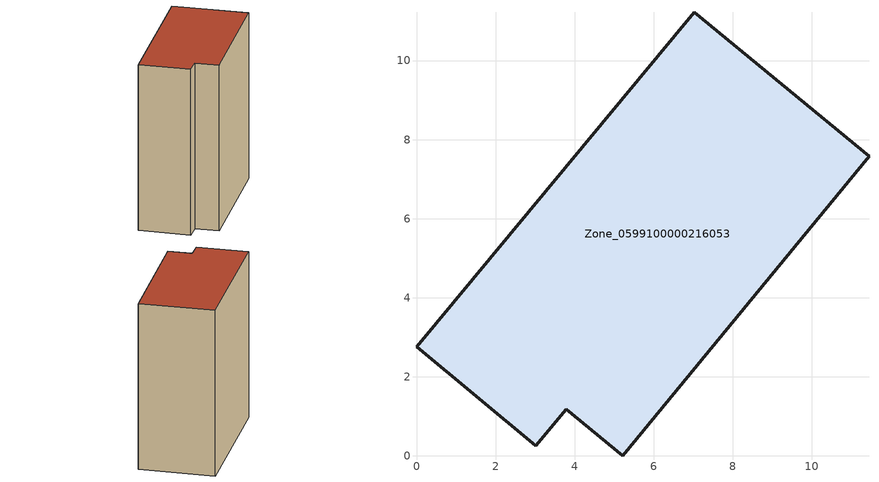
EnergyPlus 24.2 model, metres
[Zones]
Zone_0599100000216053
 floor ground (C_G): 3.79,1.17 3.02,0.25 0,2.75 7.04,11.22 11.45,7.58 5.21,0 z0
 wall outside (C_F): 7.04,11.22 0,2.75 3.02,0.25 3.79,1.17 5.21,0 11.45,7.58 7.04,11.22 z0:13.09
 roof outside (C_R): 5.21,0 11.45,7.58 7.04,11.22 0,2.75 3.02,0.25 3.79,1.17 z13.09
[BUILDING]
Pand.0599100000216053: North Axis=0; Terrain=City; Loads Convergence Tolerance Value=0.04; Temperature Convergence Tolerance Value=0.4; Solar Distribution=FullExterior; Maximum Number of Warmup Days=25; Minimum Number of Warmup Days=1
[Site:Location]
Rotterdam.The.Hague.AP_ZH_NLD Design_Conditions: Latitude=51.96; Longitude=4.45; Time Zone=1; Elevation=-4.5
[SITE:GROUNDTEMPERATURE:BUILDINGSURFACE]
18, 18, 18, 18, 18, 18, 18, 18, 18, 18, 18, 18
[MATERIAL] Thermal Absorptance=0.9; Solar Absorptance=0.7; Visible Absorptance=0.7
Name | Roughness | Thickness | Conductivity | Density | Specific Heat
G.TI.1946 | MediumSmooth | 0.15 | 1 | 540 | 1210
F.TI.1946 | Rough | 0.3 | 0.857143 | 1920 | 840
R.TI.1946 | MediumRough | 0.2 | 0.1 | 1500 | 1000
[CONSTRUCTION]
C_G: G.TI.1946
C_F: F.TI.1946
C_R: R.TI.1946
[ZONE]
Zone_0599100000216053: Type=1; Multiplier=1; Ceiling Height=Autocalculate; Volume=Autocalculate; Floor Area=autocalculate; Part of Total Floor Area=Yes
[ZONEINFILTRATION:DESIGNFLOWRATE]
Infil_Zone_0599100000216053: Zone or ZoneList or Space or SpaceList=Zone_0599100000216053; Schedule=AlwaysOn; Design Flow Rate Calculation Method=Flow/Area; Flow Rate per Floor Area=0.003; Constant Term Coefficient=1; Temperature Term Coefficient=0; Velocity Term Coefficient=0; Velocity Squared Term Coefficient=0
[HVACTEMPLATE:ZONE:IDEALLOADSAIRSYSTEM]
Zone_0599100000216053: Maximum Heating Supply Air Temperature=50; Minimum Cooling Supply Air Temperature=13; Maximum Heating Supply Air Humidity Ratio=0.0156; Minimum Cooling Supply Air Humidity Ratio=0.0077; Heating Limit=NoLimit; Cooling Limit=NoLimit; Dehumidification Control Type=ConstantSensibleHeatRatio; Cooling Sensible Heat Ratio=0.7; Dehumidification Setpoint=60; Humidification Control Type=None; Humidification Setpoint=30; Outdoor Air Method=None; Outdoor Air Flow Rate per Person=0.00944; Outdoor Air Flow Rate per Zone Floor Area=0; Outdoor Air Flow Rate per Zone=0; Demand Controlled Ventilation Type=None; Outdoor Air Economizer Type=NoEconomizer; Heat Recovery Type=None; Sensible Heat Recovery Effectiveness=0.7; Latent Heat Recovery Effectiveness=0.65
[ZONECONTROL:THERMOSTAT]
ThermostatControl_Zone_0599100000216053: Zone or ZoneList=Zone_0599100000216053; Control Type Schedule=DualSetpointControlType; Control 1=Thermostat_Zone_0599100000216053; Temperature Difference Between Cutout And Setpoint=0
[THERMOSTATSETPOINT:DUALSETPOINT]
Thermostat_Zone_0599100000216053: Heating Setpoint Temperature Schedule=HeatingSetpoint_Zone_0599100000216053; Cooling Setpoint Temperature Schedule=CoolingSetpoint_Zone_0599100000216053
[SCHEDULE:COMPACT]
HeatingSetpoint_Zone_0599100000216053: Through: 12/31, For: AllDays, Until: 24:00, 21
CoolingSetpoint_Zone_0599100000216053: Through: 12/31, For: AllDays, Until: 24:00, 24
DualSetpointControlType: Through: 12/31, For: AllDays, Until: 24:00, 4
AlwaysOn: Through: 12/31, For: AllDays, Until: 24:00, 1
